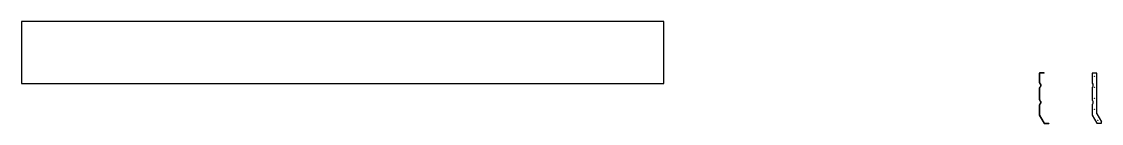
# Model space of a CAD drawing. Header units: millimetres. Extents: x -11218 to 1522, y -11 to 1194.
import ezdxf

# ---------------------------------------------------------------- set-up
doc = ezdxf.new("R2010")
doc.units = ezdxf.units.MM

msp = doc.modelspace()

# ---------------------------------------------------------------- linework, layer by layer
at = {"color": 30, "true_color": 0xf26722}
for p, q in [((848, 585), (848, 589)), ((903, -7), (903, -11))]:
    msp.add_line(p, q, dxfattribs=at)
for p, q in [((1412, 578), (1412, 477)), ((1467, 585), (1419, 585)), ((1467, 103), (1467, 585)), ((1412, 403), (1412, 277)), ((1412, 203), (1412, 88)), ((1412, 88), (1467, -7)), ((1467, 103), (1522, 8)), ((1522, -7), (1522, 8)), ((1467, -7), (1522, -7))]:
    msp.add_line(p, q)
msp.add_lwpolyline([(-3641, 1194), (-11218, 1194), (-11218, 461), (-3641, 461)], close=True, dxfattribs=at)
for points in [[(848, 589), (800, 589, 0.414214), (789, 578), (789, 477, 0.178513), (798, 453, -0.380363), (798, 424, 0.189016), (789, 403), (789, 277, 0.178513), (798, 253, -0.380363), (798, 224, 0.189016), (789, 203), (789, 87), (846, -11), (903, -11)], [(848, 587), (800, 587, 0.414214), (791, 578), (791, 477, 0.178513), (800, 454, -0.380363), (799, 423, 0.189016), (791, 403), (791, 277, 0.178513), (800, 254, -0.380363), (799, 223, 0.189016), (791, 203), (791, 89, 0.131652), (792, 86), (845, -6, 0.267949), (850, -9), (903, -9)], [(848, 585), (800, 585, 0.414214), (793, 578), (793, 477, 0.178513), (801, 456, -0.380363), (801, 421, 0.189016), (793, 403), (793, 277, 0.178513), (801, 256, -0.380363), (801, 221, 0.189016), (793, 203), (793, 88), (848, -7), (903, -7)]]:
    msp.add_lwpolyline(points, format="xyb", dxfattribs=at)
for centre in [(1442, 548), (1442, 418), (1442, 288), (1442, 158), (1479, 28)]:
    msp.add_circle(centre, 2)
for centre, radius, start, end in [((1419, 578), 7, 90, 180), ((1446, 477), 33.5, 180, 220.4857), ((1440, 403), 27.5, 137.1859, 180), ((1401, 439), 25.7, 317.1859, 40.4857), ((1446, 277), 33.5, 180, 220.4857), ((1401, 239), 25.7, 317.1859, 40.4857), ((1440, 203), 27.5, 137.1859, 180)]:
    msp.add_arc(centre, radius, start, end)

doc.saveas('drawing.dxf')
